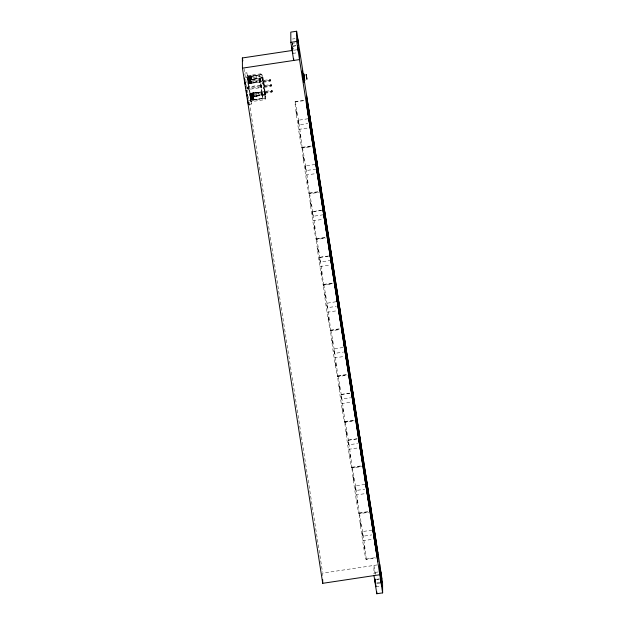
<?xml version="1.0" encoding="UTF-8"?>
<svg xmlns="http://www.w3.org/2000/svg" width="625" height="625" viewBox="0 0 625 625"><rect width="100%" height="100%" fill="white"/><g stroke="black" fill="none" stroke-linecap="round" stroke-linejoin="round"><path stroke-width="0.47" stroke-dasharray="3.12 2.34" d="M249.047 104.461L251.227 104.133L247 77.117L246.93 72.766L244.563 73.156M251.227 104.133L251.148 99.781L246.93 72.781M248 100.766L262.914 98.523L260.273 79.117M250.914 101.711L250.141 93.594L264.133 91.492C265.297 92.406 265.891 97.969 264.906 99.609L250.914 101.711L247.266 78.312L247.25 75.695L261.703 73.719L262.445 77.969L247.992 80.133L247.258 75.727M308.016 118.75L298.141 120.273L298.844 124.883L307.805 123.539M315.133 164.461L305.281 165.938L305.539 168.117L305.969 170.594L315.828 169.109M322.258 210.164L312.406 211.648L312.656 213.82L313.094 216.297L322.953 214.812M328.484 256.008L319.523 257.352L320.219 262L330.07 260.523M335.938 301.75L326.648 303.297L327.344 307.711L336.297 306.359M327.344 307.711L326.648 303.055M343.062 347.453L333.773 349L334.461 353.414L343.422 352.07M334.461 353.414L333.773 348.766M349.859 393.125L340.898 394.469L341.156 396.641L341.586 399.117L350.547 397.773M341.586 399.117L340.898 394.469M356.984 438.828L348.023 440.172L348.273 442.352L348.711 444.828L357.672 443.477M348.711 444.828L348.023 440.172M365 484.398L355.133 485.922L355.836 490.531L364.797 489.188M355.836 490.531L355.148 485.883M372.125 530.102L362.258 531.625L362.961 536.234L371.922 534.891M362.961 536.234L362.266 531.586M378.148 571.961L374.82 572.461L374.961 574.008M259.547 80.281L259.836 82.711L260.406 82.625L260.117 79.352L249.289 81.109L248.75 81.953L249.57 83.609L259.828 82.07L259.547 80.281L249.297 81.82L248.836 82.953M247.43 88.289L247.969 86.977L260.516 85.086L260.508 84.445L261.086 84.359L261.375 87.633L260.797 87.719L260.523 85.805L247.969 87.695L247.516 88.828L248.25 89.477L260.797 87.594L260.516 85.086M250.703 94.938L251.242 94.336L261.5 92.797L261.781 94.586L251.523 96.125L250.703 94.938L251.242 93.625L262.07 91.867L262.359 95.148M262.008 81.203L262.469 80.953L248.016 83.305M264.609 94.727L250.164 97.078L265.078 94.867L261.945 74.602L247.508 77.008M269.852 81.289L270.523 80.969L270.43 79.562L263.297 80.414L263.422 82.258L269.852 81.289L270.43 79.562M270.812 86.328L271.492 86.008L271.398 84.602L264.266 85.453L264.383 87.297L270.812 86.328L271.398 84.602M271.555 92.242L272.227 91.922L272.141 90.516L265.008 91.367L265.125 93.211L271.555 92.242L271.445 91.531L272.141 91.375L272.227 91.922M248.234 76.359L248.719 79.57L256.547 78.852L256.062 75.578L248.234 76.359L261.93 74.586M256.602 78.531L248.719 79.57M261.602 78.062L261.977 77.828L248.258 80.297L256.203 78.875M248.258 80.219L248.75 83.422L256.688 82M250.867 93.258L251.352 96.469L259.18 95.75L258.695 92.477L250.867 93.336L258.75 92.297M265.078 94.641L251.352 96.469M259.148 95.547L250.891 97.195L258.836 95.773M250.891 97.117L251.383 100.32L264.719 98.086M264.938 98.039L254.664 99.75M257 81.781L248.75 83.422M292.531 39.031L295.023 38.656M294.719 42.961L292.219 43.336L292.594 45.555M292.734 46.141L296.062 45.641M292.578 46.312L295.906 45.812M293.617 50.266L296.945 49.766M292.781 53.414L296.945 52.789M245.586 77.5L259.562 75.398L260.242 78.922M247.266 78.312L261.336 76.203M262.867 77.211L262.875 79.203L262.195 79.305L262.188 77.312L262.867 77.211L263.594 81.906L263.609 83.891L262.93 83.992L261.781 76.594L261.258 76.211M262.141 77.703L247.992 80.133M259.555 80.93L260.125 80.844L260.117 79.352M260.398 81.141L259.828 81.352L259.547 79.438M248.016 83.125L262.469 80.953M270.516 80.109L263.414 81.133L263.422 82.258M263.305 81.539L269.734 80.578M262.93 83.992L262.914 82.008L263.594 81.906M263.828 82.25L263.148 82.352L263.164 84.344L263.898 89.039L264.578 88.93L263.828 82.25L264.578 88.93M263.164 84.344L263.844 84.242M260.523 85.93L261.094 85.844M247.43 87.82L248.242 88.766L260.797 86.875L260.789 86.234L261.367 86.148L261.375 87.633M271.484 85.148L264.375 86.172L264.266 85.453M264.273 86.578L270.703 85.617M264.562 86.945L263.883 87.047L263.898 89.039M264.133 89.828L264.812 89.727L265.547 94.422L265.562 96.414L264.883 96.516L264.133 89.828L265.297 99.172M250.141 93.906L264.828 91.719L264.812 89.727M272.141 90.516L272.227 91.062L265.117 92.078L265.125 93.211M265.016 92.492L271.445 91.531M261.781 94.586L261.781 95.234L261.508 93.445L262.078 93.359L262.07 91.867M262.352 93.656L251.516 95.414L250.703 94.469M264.867 94.523L265.547 94.422M295.07 101.586L304.922 100.109M294.953 101.992L304.812 100.516M298.547 129.422L308.406 127.945M302.195 147.297L312.047 145.812M302.078 147.703L311.938 146.219M301.969 148.109A23.57 0.664 81.5 0 0 297.562 114.508A23.57 0.664 81.5 0 0 296.023 111.922A23.57 0.664 81.5 0 0 301.969 148.109L311.82 146.625M305.672 175.133L315.531 173.648M309.312 193L319.172 191.523M309.203 193.406L319.062 191.922M309.086 193.812A23.57 0.664 81.5 0 0 304.688 160.219A23.57 0.664 81.5 0 0 303.141 157.633A23.57 0.664 81.5 0 0 309.086 193.812L318.945 192.328M312.734 211.68L321.695 210.336M312.797 220.836L323.547 219.219M316.438 238.703L325.398 237.359M316.328 239.109L326.18 237.633M316.211 239.516A23.57 0.664 81.5 0 0 311.812 205.922A23.57 0.664 81.5 0 0 310.266 203.336A23.57 0.664 81.5 0 0 316.211 239.516L326.07 238.039M319.859 257.391L328.812 256.039M319.922 266.539L330.672 264.93M323.562 284.414L332.523 283.062M323.453 284.82L332.406 283.469M323.336 285.227A23.57 0.664 81.5 0 0 318.938 251.625A23.57 0.664 81.5 0 0 317.391 249.039A23.57 0.664 81.5 0 0 323.336 285.227L333.195 283.742M327.047 312.25L337.797 310.633M330.688 330.117L339.648 328.773M330.57 330.523L339.531 329.18M330.461 330.93A23.57 0.664 81.5 0 0 326.055 297.336A23.57 0.664 81.5 0 0 324.516 294.75A23.57 0.664 81.5 0 0 330.461 330.93L339.422 329.586M334.164 357.953L344.922 356.336M337.812 375.82L347.664 374.344M337.695 376.227L347.555 374.75M337.586 376.633A23.57 0.664 81.5 0 0 333.18 343.039A23.57 0.664 81.5 0 0 331.641 340.453A23.57 0.664 81.5 0 0 337.586 376.633L347.438 375.156M341.227 394.508L350.188 393.156M341.289 403.656L351.148 402.18M344.938 421.531L354.789 420.047M344.82 421.938L354.68 420.453M344.711 422.344A23.57 0.664 81.5 0 0 340.305 388.742A23.57 0.664 81.5 0 0 338.766 386.156A23.57 0.664 81.5 0 0 344.711 422.344L354.562 420.859M348.352 440.211L357.312 438.867M348.414 449.367L358.273 447.883M352.055 467.234L361.914 465.758M351.945 467.641L361.805 466.164M351.828 468.047A23.57 0.664 81.5 0 0 347.43 434.453A23.57 0.664 81.5 0 0 345.883 431.867A23.57 0.664 81.5 0 0 351.828 468.047L361.688 466.563M355.539 495.07L365.398 493.594M359.18 512.938L369.039 511.461M359.07 513.344L368.922 511.867M358.953 513.75A23.57 0.664 81.5 0 0 354.555 480.156A23.57 0.664 81.5 0 0 353.008 477.57A23.57 0.664 81.5 0 0 358.953 513.75L368.812 512.273M362.664 540.773L372.516 539.297M366.195 559.055L376.047 557.57M366.078 559.461A23.57 0.664 81.5 0 0 361.68 525.859A23.57 0.664 81.5 0 0 360.133 523.273A23.57 0.664 81.5 0 0 366.078 559.461L375.938 557.977M377.242 564.922L322.656 573.125L322.688 576.828M376.688 579.312L379.18 578.938M376.531 579.484L379.859 578.984M376.711 582.953L380.039 582.453M376.742 583.562L380.07 583.062M375.906 586.719L380.062 586.094M264.594 91.734L264.289 91.469M261.984 77.719L262.211 77.695M264.133 91.492L264.359 91.469M248.836 82.492L249.57 83.609L249.289 81.109M262.898 98.508L259.57 75.43M298.156 120.234L298.844 124.883M305.281 165.938L305.969 170.594M312.406 211.648L313.094 216.297M319.523 257.352L320.219 262M374.82 572.461L375.195 574.398M292.43 42.625L293.469 49.312M375.25 574.016L373.914 565.422L373.969 573.758M271.406 85.461L271.492 86.008M270.438 80.422L270.523 80.969M270.695 84.484L270.805 85.203M269.727 79.445L269.844 80.164M271.438 90.398L271.547 91.117M262.875 79.203L263.609 83.891M264.828 91.719L265.562 96.414M262.188 77.312L262.914 82.008M260.508 84.445L260.789 86.234M261.492 91.961L261.773 93.867M250.977 75.812L251.469 78.938M253.609 92.711L254.102 95.836M250.914 75.828L251.398 78.961M253.547 92.727L254.031 95.859M250.641 75.82L251.133 78.945M253.273 92.719L253.766 95.844M250.328 75.93L250.813 79.055M250.945 80.016L251.43 83.148M252.961 92.828L253.445 95.953M253.578 96.914L254.062 100.047M250.016 75.914L250.5 79.047M250.672 80.109L251.156 83.242M252.648 92.812L253.141 95.945M253.305 97.008L253.797 100.141M250.352 80.102L250.844 83.227M252.992 97L253.477 100.125M249.625 76.047L250.109 79.18M252.258 92.945L252.742 96.078M249.461 76.039L249.945 79.172M250.047 80.203L250.531 83.336M252.094 92.938L252.578 96.07M252.68 97.102L253.164 100.234M249.094 76.172L249.586 79.297M249.656 80.188L250.141 83.32M251.727 93.07L252.219 96.195M252.289 97.086L252.773 100.219M248.906 76.156L249.391 79.289M251.539 93.062L252.023 96.188M249.492 80.242L249.977 83.375M252.125 97.141L252.609 100.273M249.125 80.227L249.609 83.359M251.758 97.125L252.242 100.258M248.93 80.297L249.422 83.422M251.562 97.195L252.055 100.32M244.016 68.578L247.781 92.695M248.383 96.555L248.68 98.484M249.281 102.344L322.508 572.164M292.352 42.875L292.68 45.273M375.797 578.57L375.852 579.078M261.5 92.797L261.508 93.445M259.828 82.07L259.836 82.711M251.516 95.414L251.523 96.125L251.242 93.625M250.781 95.008L250.789 95.477M247.508 88.359L247.516 88.828M296.391 111.094L297.078 115.75L296.391 111.094M299.953 133.945L300.641 138.602L299.953 133.945M303.516 156.805L304.203 161.453L303.516 156.805M307.078 179.656L307.766 184.305L307.078 179.656M310.641 202.508L311.328 207.156L310.641 202.508M314.203 225.359L314.891 230.016L314.203 225.359M317.766 248.211L318.453 252.867L317.766 248.211M321.32 271.062L322.016 275.719L321.32 271.062M324.883 293.922L325.578 298.57L324.883 293.922M328.445 316.773L329.141 321.422L328.445 316.773M332.008 339.625L332.695 344.273L332.008 339.625M335.57 362.477L336.258 367.133L335.57 362.477M339.133 385.328L339.82 389.984L339.133 385.328M342.695 408.18L343.383 412.836L342.695 408.18M346.258 431.039L346.945 435.687L346.258 431.039M349.82 453.891L350.508 458.539L349.82 453.891M353.383 476.742L354.07 481.391L353.383 476.742M356.945 499.594L357.633 504.25L356.945 499.594M360.508 522.445L361.195 527.102L360.508 522.445M364.062 545.297L364.758 549.953L364.062 545.297M264.609 94.812L264.156 94.977L264.602 94.828M264.586 94.852L264.156 94.977L264.555 94.867M248.664 80.281L249.07 83.438L248.664 80.281M251.297 97.18L251.703 100.336L251.297 97.18M248.633 76.25L249.125 79.383L248.633 76.25M251.273 93.148L251.758 96.281L251.273 93.148M248.242 88.766L247.969 86.977L248.25 89.477L248.242 88.766"/><path stroke-width="0.94" d="M303.781 80.969L303.984 82.609L303.781 81.117M302.266 71.531L302.234 70.969L302.492 72.742M303.93 82.148L303.703 80.414L303.945 82.062M303.352 74.469L296.617 31.25L290.789 32.125L290.867 42.312L293.688 60.453L293.68 58.602M290.867 42.312L296.688 41.438L296.617 31.25M379.734 564.547L379.805 574.734L322.727 583.312L242.438 68.148L242.367 57.961L292.672 50.406M242.438 68.148L299.516 59.578L299.445 49.391M308.344 118.789L310.133 118.523M315.469 164.492L317.258 164.227M322.586 210.203L324.383 209.93M329.711 255.906L331.508 255.641M336.836 301.609L338.625 301.344M358.203 438.727L360 438.461M365.328 484.438L367.125 484.164M372.453 530.141L374.25 529.875M373.984 575.609L376.812 593.75L382.633 592.875L382.562 582.688L304.102 79.297M248.055 101.82L248.422 104.094L248.398 102.117M303.953 75.219L303.688 73.672L304.117 77.008M291.805 46.617L292.125 48.375M302.812 75.047L302.531 73.023L302.812 74.945L302.578 73.32L302.648 74M302.773 75.023L302.523 73.844L303.555 80.469M302.32 71.539L302.445 72.445L302.375 71.883M303.422 78.953L303.398 78.445M304.062 75.609L303.938 74.852L303.953 75.867M304.305 78.195L304.727 80.648L304.578 79.102M375.242 581.68L374.867 579.734L375.25 583M304.211 77.617L304.555 79.484L304.516 78.914M302.898 75.781L303.414 79.273M292.273 50.609L292.781 53.414L292.398 50.148M375.391 583.914L375.906 586.719L375.648 584.344M296.688 41.438L382.633 592.875M242.367 57.961L242.812 60.859M245.031 81.93L245.32 83.789M246.336 90.297L246.625 92.156M246.914 94.016L247.203 95.875M244.352 78.055L244.641 79.953M244.938 81.859L245.383 84.711M245.68 86.609L245.977 88.508M246.273 90.414L246.57 92.312M246.867 94.211L247.164 96.117M247.461 98.016L247.758 99.914M304.211 77.844L303.945 76.039M375.227 579.367L375.367 580.273M302.367 71.82L302.492 72.734M302.75 74.25L302.812 74.688M292.133 49.703L291.734 46.5M303.008 76.133L303.383 78.336L302.945 75.602M376.797 591.898L376.812 593.75M370.688 507.016L370.75 516.172M363.562 461.312L363.625 470.469M356.438 415.609L356.5 424.766M349.312 369.898L349.375 379.055M342.188 324.195L342.25 333.352M335.062 278.492L335.133 287.648M327.945 232.781L328.008 241.938M320.82 187.078L320.883 196.234M322.703 579.609L322.727 583.312M313.695 141.375L313.758 150.531M297.523 38.281L298.555 45.266L297.523 38.281M297.57 45.562L298.609 52.539L297.57 45.562M306.188 74.484L306.883 79.133L306.188 74.484M309.805 118.484L310.492 123.133L309.805 118.484M316.93 164.188L317.617 168.844L316.93 164.188M324.055 209.898L324.742 214.547L324.055 209.898M331.172 255.602L331.867 260.25L331.172 255.602M338.297 301.305L338.992 305.961L338.297 301.305M345.422 347.016L346.109 351.664L345.422 347.016M352.547 392.719L353.234 397.367L352.547 392.719M359.672 438.422L360.359 443.078L359.672 438.422M366.797 484.133L367.484 488.781L366.797 484.133M373.914 529.836L374.609 534.484L373.914 529.836M380.641 571.586L381.68 578.562L380.641 571.586M380.672 575.227L381.703 582.203L380.672 575.227M380.695 578.859L381.727 585.844L380.695 578.859M377.805 552.727L306.57 95.664L306.633 104.82L377.875 561.883L377.805 552.727M371.781 521.523A23.57 0.664 81.5 0 0 377.727 557.711A23.57 0.664 81.5 0 0 373.328 524.109A23.57 0.664 81.5 0 0 371.781 521.523M364.656 475.82A23.57 0.664 81.5 0 0 370.602 512A23.57 0.664 81.5 0 0 366.203 478.406A23.57 0.664 81.5 0 0 364.656 475.82M357.531 430.117A23.57 0.664 81.5 0 0 363.477 466.297A23.57 0.664 81.5 0 0 359.078 432.703A23.57 0.664 81.5 0 0 357.531 430.117M350.414 384.406A23.57 0.664 81.5 0 0 356.359 420.594A23.57 0.664 81.5 0 0 351.953 386.992A23.57 0.664 81.5 0 0 350.414 384.406M343.289 338.703A23.57 0.664 81.5 0 0 349.234 374.883A23.57 0.664 81.5 0 0 344.828 341.289A23.57 0.664 81.5 0 0 343.289 338.703M336.164 293A23.57 0.664 81.5 0 0 342.109 329.18A23.57 0.664 81.5 0 0 337.711 295.586A23.57 0.664 81.5 0 0 336.164 293M329.039 247.289A23.57 0.664 81.5 0 0 334.984 283.477A23.57 0.664 81.5 0 0 330.586 249.875A23.57 0.664 81.5 0 0 329.039 247.289M321.914 201.586A23.57 0.664 81.5 0 0 327.859 237.766A23.57 0.664 81.5 0 0 323.461 204.172A23.57 0.664 81.5 0 0 321.914 201.586M314.797 155.883A23.57 0.664 81.5 0 0 320.734 192.062A23.57 0.664 81.5 0 0 316.336 158.469A23.57 0.664 81.5 0 0 314.797 155.883M307.672 110.172A23.57 0.664 81.5 0 0 313.617 146.359A23.57 0.664 81.5 0 0 309.211 112.758A23.57 0.664 81.5 0 0 307.672 110.172"/></g></svg>
